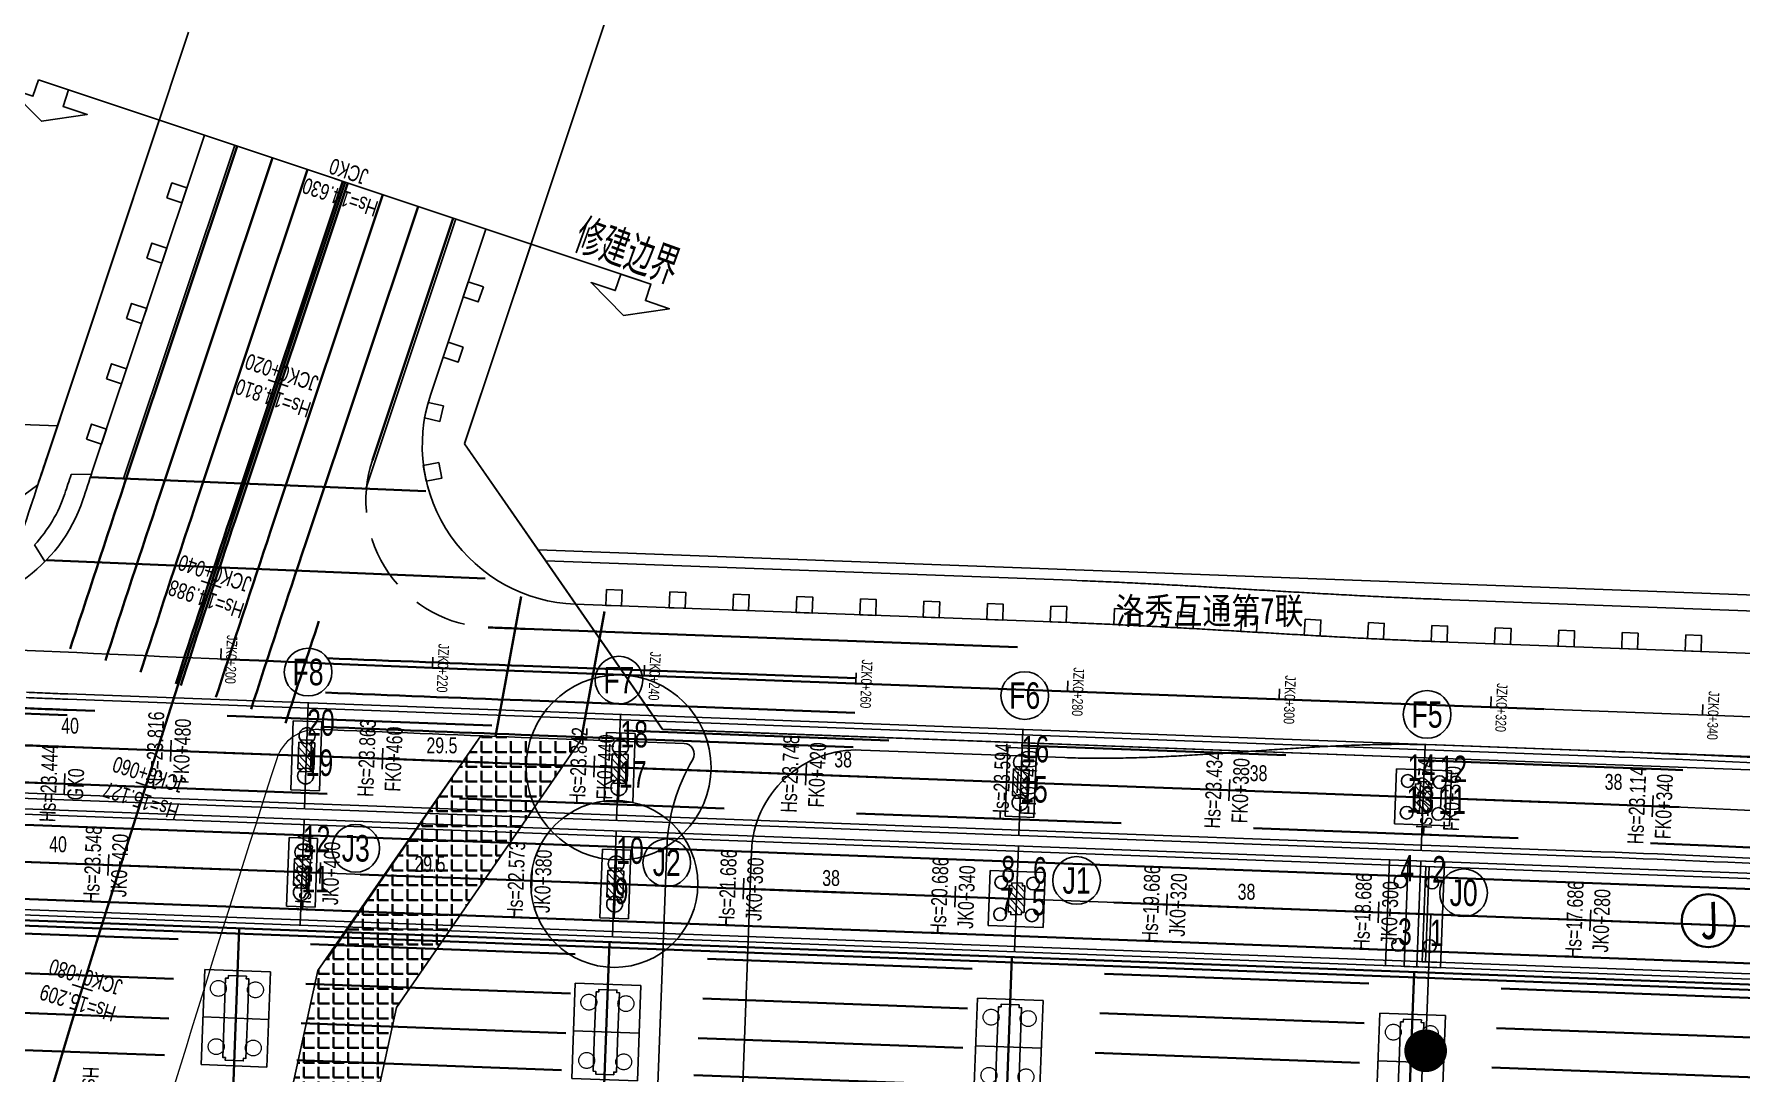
# Model space of a CAD drawing. Extents: x 0 to 558779, y 0 to 2762081.
# Drawn here: x 520118.2 to 520279.3, y 2757637.6 to 2757735.7 of the extents above; entities that cross this region are included whole.
import ezdxf
from ezdxf.enums import TextEntityAlignment as Align

# ---------------------------------------------------------------- set-up
doc = ezdxf.new("R2010")
doc.units = 0
doc.header["$LTSCALE"] = 20
for name, pattern in [('CENTER', [2, 1.25, -0.25, 0.25, -0.25]), ('DASHED', [19.05, 12.7, -6.35]), ('HIDDEN', [0.375, 0.25, -0.125])]:
    doc.linetypes.add(name, pattern=pattern)
for name, color, linetype in [('0-路名', 7, 'Continuous'), ('B-标线', 8, 'Continuous'), ('B-标线 地面', 46, 'Continuous'), ('DL-中心线', 10, 'Continuous'), ('DL-人行道边线', 1, 'Continuous'), ('DL-坡道口', 21, 'Continuous'), ('DL-机非护栏', 190, 'FENCELINE1'), ('DL-树池', 110, 'Continuous'), ('DL-非机动车道边线', 6, 'Continuous'), ('FD-斑马线', 243, 'Continuous'), ('L-主桥边线', 240, 'Continuous'), ('L-洛秀互通匝道边线', 140, 'Continuous'), ('L-辅路绿化带', 3, 'Continuous'), ('Pile-JZ', 7, 'Continuous'), ('QL-主线桥墩', 191, 'Continuous'), ('QL-分孔线', 4, 'Continuous'), ('QL-墩号', 6, 'Continuous'), ('QL-桥墩', 191, 'Continuous'), ('QL-桥跨数值', 6, 'Continuous'), ('RD-红线', 230, 'Continuous'), ('XW_F', 7, 'Continuous'), ('XW_G', 7, 'Continuous'), ('XW_J', 7, 'Continuous'), ('XW_JZ', 7, 'Continuous'), ('XW_JZ-江城大道左辅路', 7, 'Continuous'), ('XW_江春路', 7, 'Continuous'), ('XW_辅助2', 7, 'Continuous'), ('YD-G1', 3, 'Continuous'), ('YD-G2', 96, 'Continuous'), ('主线墩中心线', 6, 'Continuous'), ('主线墩号', 1, 'Continuous'), ('分界线', 11, 'Continuous'), ('文本', 3, 'Continuous'), ('桩号-F', 7, 'Continuous'), ('桩号-G', 7, 'Continuous'), ('桩号-J', 7, 'Continuous'), ('桩号-江春路', 7, 'Continuous'), ('点划线', 6, 'CENTER'), ('粗实线', 1, 'Continuous'), ('设计高-2022', 7, 'Continuous'), ('设计高-F', 7, 'Continuous'), ('设计高-G', 7, 'Continuous'), ('设计高-J', 7, 'Continuous'), ('设计高-地面高-F', 7, 'Continuous'), ('设计高-地面高-G', 7, 'Continuous'), ('设计高-地面高-J', 7, 'Continuous'), ('设计高-地面高-江春路', 7, 'Continuous'), ('设计高-江春路', 7, 'Continuous'), ('详勘钻孔', 6, 'Continuous')]:
    doc.layers.add(name, color=color, linetype=linetype)
doc.layers.add('偏心', color=4, linetype='Continuous', plot=False)
doc.layers.add('坐标标注', color=6, linetype='Continuous', plot=False)
doc.layers.add('细虚线', color=2, linetype='DASHED', lineweight=15)
doc.styles.get("Standard").update_dxf_attribs({"font": 'fsdb_e.shx', "width": 0.7, "bigfont": 'hzdx.shx'})
doc.styles.add('仿宋', font='simfang_0.ttf', dxfattribs={"width": 0.8})
doc.styles.add('金屿投标', font='fsdb_e.shx', dxfattribs={"width": 0.5, "bigfont": 'hzdx.shx'})
doc.linetypes.add('FENCELINE1', pattern='A,6.35,-2.54,[133,ltypeshp.shx,S=2.54,R=0,X=-2.54,Y=0],-2.54,25.4', length=36.83)
pattern_1 = [(0, (0, 2e-10), (0, 6.985), [5.08, -1.905]), (90, (0, 2e-10), (-6.985, 4e-16), [5.08, -1.905])]
pattern_2 = [(0, (0, 0), (0, 6.985), [5.08, -1.905]), (90, (0, 0), (-6.985, 4e-16), [5.08, -1.905])]

# ---------------------------------------------------------------- blocks, each defined once
blk = doc.blocks.new('shuchi01')
at = {"layer": 'DL-树池', "color": 3}
blk.add_lwpolyline([(-0.75, 1.5), (0.75, 1.5), (0.75, 0), (-0.75, 0)], close=True, dxfattribs=at)
blk = doc.blocks.new('(10-1)10m花瓶墩单排桩2根1.5')
h = blk.add_hatch()
h.set_pattern_fill('ANGLE', color=256)
h.set_pattern_definition(pattern_1)
h.paths.add_polyline_path([(-1.5, -0.5), (-1.5, 0.5), (-1.25, 0.5), (-1.25, 0.75), (1.25, 0.75), (1.25, 0.5), (1.5, 0.5), (1.5, -0.5), (1.25, -0.5), (1.25, -0.75), (-1.25, -0.75), (-1.25, -0.5)])
h = blk.add_hatch()
h.set_pattern_fill('ANGLE', color=256)
h.set_pattern_definition(pattern_1)
h.paths.add_polyline_path([(-1.5, -0.5), (-1.5, 0.5), (-1.25, 0.5), (-1.25, 0.75), (1.25, 0.75), (1.25, 0.5), (1.5, 0.5), (1.5, -0.5), (1.25, -0.5), (1.25, -0.75), (-1.25, -0.75), (-1.25, -0.5)])
h = blk.add_hatch()
h.set_pattern_fill('ANSI31', color=3, scale=0.15)
h.paths.add_polyline_path([(-1.5, -0.5), (-1.5, 0.5), (-1.25, 0.5), (-1.25, 0.75), (1.25, 0.75), (1.25, 0.5), (1.5, 0.5), (1.5, -0.5), (1.25, -0.5), (1.25, -0.75), (-1.25, -0.75), (-1.25, -0.5)])
at = {"layer": 'QL-桥墩', "color": 1}
for p, q in [((-3.25, -1.35), (-3.25, 1.35)), ((-3.25, 1.35), (3.25, 1.35)), ((3.25, 1.35), (3.25, -1.35)), ((3.25, -1.35), (-3.25, -1.35))]:
    blk.add_line(p, q, dxfattribs=at)
at = {"layer": 'QL-桥墩', "color": 3, "linetype": 'CENTER'}
for p, q in [((3.25, 0), (-3.25, 0)), ((0, -1.35), (0, 1.35))]:
    blk.add_line(p, q, dxfattribs=at)
at = {"layer": 'QL-桥墩', "color": 1}
blk.add_lwpolyline([(-1.5, -0.5), (-1.5, 0.5), (-1.25, 0.5), (-1.25, 0.75), (1.25, 0.75), (1.25, 0.5), (1.5, 0.5), (1.5, -0.5), (1.25, -0.5), (1.25, -0.75), (-1.25, -0.75), (-1.25, -0.5)], close=True, dxfattribs=at)
at = {"layer": 'QL-桥墩', "color": 3}
for centre in [(-1.9, 0), (1.9, 0)]:
    blk.add_circle(centre, 0.75, dxfattribs=at)
blk = doc.blocks.new('(10-2)10m花瓶墩双排桩4根1.2')
h = blk.add_hatch()
h.set_pattern_fill('ANGLE', color=256)
h.set_pattern_definition(pattern_2)
h.paths.add_polyline_path([(-1.5, -0.5), (-1.5, 0.5), (-1.25, 0.5), (-1.25, 0.75), (1.25, 0.75), (1.25, 0.5), (1.5, 0.5), (1.5, -0.5), (1.25, -0.5), (1.25, -0.75), (-1.25, -0.75), (-1.25, -0.5)])
h = blk.add_hatch()
h.set_pattern_fill('ANGLE', color=256)
h.set_pattern_definition(pattern_2)
h.paths.add_polyline_path([(-1.5, -0.5), (-1.5, 0.5), (-1.25, 0.5), (-1.25, 0.75), (1.25, 0.75), (1.25, 0.5), (1.5, 0.5), (1.5, -0.5), (1.25, -0.5), (1.25, -0.75), (-1.25, -0.75), (-1.25, -0.5)])
h = blk.add_hatch()
h.set_pattern_fill('ANSI31', color=3, scale=0.15)
h.paths.add_polyline_path([(-1.5, -0.5), (-1.5, 0.5), (-1.25, 0.5), (-1.25, 0.75), (1.25, 0.75), (1.25, 0.5), (1.5, 0.5), (1.5, -0.5), (1.25, -0.5), (1.25, -0.75), (-1.25, -0.75), (-1.25, -0.5)])
at = {"layer": 'QL-桥墩', "color": 1}
for p, q in [((-2.6, 2.6), (2.6, 2.6)), ((-2.6, 2.6), (-2.6, -2.6)), ((2.6, 2.6), (2.6, -2.6)), ((-2.6, -2.6), (2.6, -2.6))]:
    blk.add_line(p, q, dxfattribs=at)
at = {"layer": 'QL-桥墩', "color": 3, "linetype": 'CENTER'}
for p, q in [((0, 2.6), (0, -2.6)), ((-2.6, 0), (2.6, 0))]:
    blk.add_line(p, q, dxfattribs=at)
at = {"layer": 'QL-桥墩', "color": 1, "ltscale": 0.1}
blk.add_lwpolyline([(-1.5, -0.5), (-1.5, 0.5), (-1.25, 0.5), (-1.25, 0.75), (1.25, 0.75), (1.25, 0.5), (1.5, 0.5), (1.5, -0.5), (1.25, -0.5), (1.25, -0.75), (-1.25, -0.75), (-1.25, -0.5)], close=True, dxfattribs=at)
at = {"layer": 'QL-桥墩', "color": 3, "ltscale": 0.1}
for centre in [(-1.5, 1.5), (1.5, 1.5), (-1.5, -1.5), (1.5, -1.5)]:
    blk.add_circle(centre, 0.6, dxfattribs=at)
blk = doc.blocks.new('10米板凳台')
at = {"layer": 'QL-桥墩', "color": 1}
for p, q in [((-2.25, 5), (-2.25, -5)), ((-2.25, 5), (2.95, 5)), ((2.95, 5), (2.95, -5)), ((-2.25, -5), (2.95, -5))]:
    blk.add_line(p, q, dxfattribs=at)
at = {"layer": 'QL-桥墩'}
blk.add_line((-0.5, 5), (1.2, 5), dxfattribs=at)
at = {"layer": 'QL-桥墩', "color": 3}
for p, q in [((0, 5), (0, -5)), ((1.2, 5), (1.2, -5)), ((-2.25, 4.5), (-0.5, 4.5)), ((-0.8, 4.5), (-0.8, -4.5)), ((-0.5, 4.5), (-0.5, -4.5)), ((-2.25, -4.5), (-0.5, -4.5))]:
    blk.add_line(p, q, dxfattribs=at)
for centre in [(-1.15, 3), (1.85, 3), (-1.15, -3), (1.85, -3)]:
    blk.add_circle(centre, 0.6, dxfattribs=at)
blk = doc.blocks.new('30m花瓶墩')
at = {"layer": '点划线', "ltscale": 0.3}
for p, q in [((0, 3.1), (0, -3.1)), ((4.5, 0), (-4.5, 0))]:
    blk.add_line(p, q, dxfattribs=at)
at = {"layer": '粗实线'}
for p, q in [((-4.5, 3.1), (-4.5, -3.1)), ((4.5, 3.1), (-4.5, 3.1)), ((4.5, 3.1), (4.5, -3.1)), ((4.5, -3.1), (-4.5, -3.1))]:
    blk.add_line(p, q, dxfattribs=at)
at = {"layer": '粗实线', "color": 4}
blk.add_lwpolyline([(0, 1.1), (-3.75, 1.1), (-3.75, 0.85), (-4, 0.85), (-4, 0), (-4, -0.85), (-3.75, -0.85), (-3.75, -1.1), (0, -1.1), (3.75, -1.1), (3.75, -0.85), (4, -0.85), (4, 0), (4, 0.85), (3.75, 0.85), (3.75, 1.1)], close=True, dxfattribs=at)
at = {"layer": '细虚线', "ltscale": 5}
for centre in [(-2.75, 1.75), (2.75, 1.75), (-2.75, -1.75), (2.75, -1.75)]:
    blk.add_circle(centre, 0.75, dxfattribs=at)
blk = doc.blocks.new('主线桥墩10.09')
at = {"layer": 'L-主桥边线', "lineweight": 35, "ltscale": 2, "flags": 128}
blk.add_lwpolyline([(3015.7705, -344.8524), (3400.3165, -359.1798)], dxfattribs=at)
at = {"layer": '主线墩中心线', "linetype": 'CENTER', "lineweight": 35}
for p, q in [((3116.0675, -365.601), (3116.7005, -348.6128)), ((3151.0432, -366.9042), (3151.6762, -349.916)), ((3189.0169, -368.319), (3189.6499, -351.3308)), ((3226.9906, -369.7338), (3227.6235, -352.7456))]:
    blk.add_line(p, q, dxfattribs=at)
at = {"layer": '主线墩号', "rotation": 87.86625112163902}
for p in [(3116.384, -357.1069), (3116.384, -357.1069), (3151.3597, -358.4101), (3151.3597, -358.4101), (3189.3334, -359.8249), (3189.3334, -359.8249), (3227.307, -361.2397), (3227.307, -361.2397)]:
    blk.add_blockref('30m花瓶墩', p, dxfattribs=at)
at = {"layer": '文本', "style": '仿宋', "width": 0.8}
blk.add_text('洛秀互通第7联', height=2.5, dxfattribs=at).set_placement((3199.4481, -319.9032))
blk = doc.blocks.new('GLXKK')
at = {"color": 7, "const_width": 2.01}
blk.add_lwpolyline([(0.49, 1.5, 1), (2.51, 1.5, 1)], format="xyb", close=True, dxfattribs=at)

msp = doc.modelspace()

# ---------------------------------------------------------------- hatches: boundary and pattern name
at = {"layer": 'FD-斑马线', "lineweight": 35}
h = msp.add_hatch(dxfattribs=at)
h.set_pattern_fill('ANGLE', color=8, scale=0.2, style=0)
h.set_pattern_definition([(0, (74.0868, 41.6064), (0, 1.397), [1.016, -0.381]), (90, (74.0868, 41.6064), (-1.397, 1e-16), [1.016, -0.381])])
h.paths.add_polyline_path([(520135.309, 2757603.086), (520143.433, 2757602.783), (520152.423, 2757643.796), (520169.843, 2757669.093), (520160.337, 2757669.395), (520145.001, 2757647.299)])

# ---------------------------------------------------------------- linework, layer by layer
at = {"layer": '0-路名', "lineweight": 35}
msp.add_circle((520276.253, 2757651.995), 2.5, dxfattribs=at)
at = {"layer": 'B-标线', "linetype": 'HIDDEN', "lineweight": 35, "ltscale": 5, "flags": 128}
for points in [[(520609.666, 2757632.942), (520351.861, 2757657.357, 0.0142955), (520266.291, 2757662.998), (520121.205, 2757668.404, -0.0003858), (520115.653, 2757668.613, -0.0011574), (520110.102, 2757668.84, -0.001929), (520104.553, 2757669.101, -0.0027006), (520099.006, 2757669.414, -0.0034722), (520093.464, 2757669.795, -0.0042439), (520087.928, 2757670.261, -0.0050155), (520082.402, 2757670.83, -0.0057871), (520076.889, 2757671.518, -0.0065587), (520071.395, 2757672.342, -0.0069446), (520066.2, 2757673.265, -0.0069446), (520061.484, 2757674.239, -0.0069446), (520057.146, 2757675.262, -0.0069446), (520053.117, 2757676.331, -0.0069446), (520049.348, 2757677.444, -0.0069446), (520045.803, 2757678.598, -0.0069446), (520042.456, 2757679.793, -0.0069446), (520039.284, 2757681.025, -0.0069446), (520036.271, 2757682.293, -0.0069446), (520033.402, 2757683.594, -0.0069446), (520030.667, 2757684.929, -0.0069446), (520028.056, 2757686.293, -0.0069446), (520025.56, 2757687.687, -0.0034722), (520024.353, 2757688.395, -0.2411717), (519975.908, 2757765.624, -0.0012153), (519975.867, 2757766.111, -0.0024306), (519975.789, 2757767.109, -0.0024306), (519975.72, 2757768.138, -0.0024306), (519975.658, 2757769.201, -0.0024306), (519975.605, 2757770.303, -0.0024306), (519975.562, 2757771.446, -0.0024306), (519975.528, 2757772.636, -0.0024306), (519975.504, 2757773.88, -0.0024306), (519975.492, 2757775.185, -0.0024306), (519975.493, 2757776.56, -0.0024306), (519975.508, 2757778.019, -0.0024306), (519975.539, 2757779.579, -0.0024306), (519975.59, 2757781.264, -0.0024306), (519975.663, 2757783.109, -0.0022955), (519975.758, 2757785.051, -0.0020255), (519975.87, 2757786.993, -0.0017554), (519975.996, 2757788.933, -0.0014853), (519976.136, 2757790.872, -0.0012153), (519976.285, 2757792.811, -0.0009452), (519976.444, 2757794.749, -0.0006752), (519976.608, 2757796.686, -0.0004051), (519976.776, 2757798.624, -0.000135), (519976.947, 2757800.561, -0.0000225), (519977.118, 2757802.497, -0.0000675), (519977.29, 2757804.434, -0.0001125), (519977.462, 2757806.371, -0.0001575), (519977.635, 2757808.308, -0.0002025), (519977.809, 2757810.244, -0.0002476), (519977.986, 2757812.181, -0.0002926), (519978.164, 2757814.117, -0.0003376), (519978.345, 2757816.053, -0.0003826), (519978.528, 2757817.989, -0.0004051), (519978.706, 2757819.827, -0.0004051), (519978.87, 2757821.505, -0.0004051), (519979.025, 2757823.057, -0.0004051), (519979.172, 2757824.509, -0.0004051), (519979.313, 2757825.877, -0.0004051), (519979.449, 2757827.175, -0.0004051), (519979.58, 2757828.412, -0.0004051), (519979.708, 2757829.596, -0.0004051), (519979.833, 2757830.733, -0.0004051), (519979.955, 2757831.829, -0.0004051), (519980.074, 2757832.887, -0.0004051), (519980.191, 2757833.912, -0.0004051), (519980.307, 2757834.906, -0.0002025), (519980.364, 2757835.392, -0.0425987), (520000.875, 2757935.361)], [(520609.996, 2757636.427), (520352.191, 2757660.841, 0.0142955), (520266.421, 2757666.495), (520121.335, 2757671.901, -0.0003858), (520115.788, 2757672.111, -0.0011574), (520110.253, 2757672.337, -0.001929), (520104.731, 2757672.597, -0.0027006), (520099.222, 2757672.907, -0.0034722), (520093.728, 2757673.285, -0.0042439), (520088.251, 2757673.746, -0.0050155), (520082.795, 2757674.308, -0.0057871), (520077.363, 2757674.986, -0.0065587), (520071.96, 2757675.796, -0.0069446), (520066.86, 2757676.702, -0.0069446), (520062.24, 2757677.657, -0.0069446), (520057.996, 2757678.657, -0.0069446), (520054.061, 2757679.701, -0.0069446), (520050.385, 2757680.786, -0.0069446), (520046.933, 2757681.911, -0.0069446), (520043.677, 2757683.073, -0.0069446), (520040.596, 2757684.269, -0.0069446), (520037.673, 2757685.499, -0.0069446), (520034.893, 2757686.761, -0.0069446), (520032.245, 2757688.053, -0.0069446), (520029.72, 2757689.372, -0.0069446), (520027.309, 2757690.719, -0.0034722), (520026.145, 2757691.402, -0.2411717), (519979.395, 2757765.928, -0.0012153), (519979.355, 2757766.398, -0.0024306), (519979.28, 2757767.362, -0.0024306), (519979.213, 2757768.357, -0.0024306), (519979.153, 2757769.386, -0.0024306), (519979.102, 2757770.454, -0.0024306), (519979.06, 2757771.563, -0.0024306), (519979.027, 2757772.719, -0.0024306), (519979.004, 2757773.929, -0.0024306), (519978.992, 2757775.2, -0.0024306), (519978.993, 2757776.541, -0.0024306), (519979.008, 2757777.966, -0.0024306), (519979.038, 2757779.492, -0.0024306), (519979.088, 2757781.142, -0.0024306), (519979.159, 2757782.954, -0.0022955), (519979.253, 2757784.864, -0.0020255), (519979.363, 2757786.777, -0.0017554), (519979.488, 2757788.693, -0.0014853), (519979.626, 2757790.611, -0.0012153), (519979.774, 2757792.533, -0.0009452), (519979.931, 2757794.458, -0.0006752), (519980.095, 2757796.386, -0.0004051), (519980.263, 2757798.317, -0.000135), (519980.434, 2757800.252, -0.0000225), (519980.605, 2757802.189, -0.0000675), (519980.776, 2757804.125, -0.0001125), (519980.948, 2757806.061, -0.0001575), (519981.121, 2757807.995, -0.0002025), (519981.295, 2757809.929, -0.0002476), (519981.471, 2757811.862, -0.0002926), (519981.649, 2757813.794, -0.0003376), (519981.829, 2757815.725, -0.0003826), (519982.013, 2757817.656, -0.0004051), (519982.189, 2757819.489, -0.0004051), (519982.353, 2757821.16, -0.0004051), (519982.507, 2757822.707, -0.0004051), (519982.654, 2757824.153, -0.0004051), (519982.794, 2757825.515, -0.0004051), (519982.93, 2757826.808, -0.0004051), (519983.06, 2757828.039, -0.0004051), (519983.188, 2757829.217, -0.0004051), (519983.312, 2757830.349, -0.0004051), (519983.433, 2757831.439, -0.0004051), (519983.552, 2757832.492, -0.0004051), (519983.668, 2757833.511, -0.0004051), (519983.783, 2757834.499, -0.0002025), (519983.84, 2757834.983, -0.0425987), (520004.231, 2757934.369, -0.0425987)], [(518722.616, 2757735.5), (518950.258, 2757708.661, 0.0200316), (519308.329, 2757680.927), (521004.334, 2757617.737)], [(518722.177, 2757731.776), (518949.819, 2757704.937, 0.0200316), (519308.189, 2757677.18), (521004.194, 2757613.99)], [(518721.738, 2757728.051), (518949.38, 2757701.213, 0.0200316), (519308.05, 2757673.433), (521004.055, 2757610.243)], [(518721.328, 2757724.575), (518948.97, 2757697.737, 0.0200316), (519307.919, 2757669.935), (521003.924, 2757606.745)], [(520121.318, 2757671.401), (520041.862, 2757674.362, -0.0073175), (519980.568, 2757677.544, 0.0132329), (519906.378, 2757680.517), (519853.107, 2757681.24)], [(520121.206, 2757668.403), (520041.75, 2757671.364, -0.0073175), (519980.369, 2757674.551, 0.0132329), (519906.337, 2757677.517), (519853.066, 2757678.241)], [(520557.173, 2757634.398), (520351.531, 2757653.872, 0.0142955), (520266.161, 2757659.5), (520121.076, 2757664.906)], [(520511.027, 2757639.284), (520476.679, 2757640.564, -0.0122239), (520403.486, 2757645.085, 0.0122239), (520330.293, 2757649.606), (520071.505, 2757659.248, 0.004337), (520036.824, 2757660.239, 0.0040414)]]:
    msp.add_lwpolyline(points, format="xyb", dxfattribs=at)
at = {"layer": 'B-标线', "lineweight": 35, "flags": 128}
for points in [[(520121.076, 2757664.906), (520041.62, 2757667.866, -0.0073175)], [(520511.158, 2757642.782), (520476.81, 2757644.062, -0.0122239), (520403.787, 2757648.572, 0.0122239), (520330.424, 2757653.103), (520071.636, 2757662.745, 0.0050744), (520030.985, 2757663.847, 0.0050744)], [(520510.897, 2757635.787), (520476.549, 2757637.066, -0.0122239), (520403.185, 2757641.598, 0.0122239), (520330.163, 2757646.108), (520071.375, 2757655.75, 0.009271), (519997.356, 2757657.134, -0.009271), (519923.077, 2757658.523, -0.009271)]]:
    msp.add_lwpolyline(points, format="xyb", dxfattribs=at)
at = {"layer": 'B-标线 地面', "linetype": 'HIDDEN', "lineweight": 35, "ltscale": 10, "flags": 128}
for points in [[(520137.372, 2757725.126), (520126.773, 2757693.36, 0.0021063), (520121.479, 2757677.267, 0.0021063)], [(520140.692, 2757724.018), (520130.093, 2757692.252, 0.0021063), (520124.808, 2757676.187, 0.0021063)], [(520144.012, 2757722.911), (520133.413, 2757691.144, 0.0021063), (520128.137, 2757675.108, 0.0021063)], [(520147.332, 2757721.803), (520136.733, 2757690.037, 0.0021063), (520131.467, 2757674.028, 0.0021063)], [(520147.806, 2757721.645), (520137.207, 2757689.878, 0.0021063), (520131.942, 2757673.874, 0.0021063)], [(520151.127, 2757720.537), (520140.528, 2757688.771, 0.0021063), (520135.271, 2757672.794, 0.0021063)], [(520154.447, 2757719.429), (520143.848, 2757687.663, 0.0021063), (520138.601, 2757671.714, 0.0021063)], [(520145.087, 2757680.285, 0.0012761), (520141.93, 2757670.634)], [(520161.069, 2757679.678, 0.0001753), (520164.569, 2757679.547), (520215.904, 2757677.634)], [(520145.837, 2757676.777, 0.0009308), (520164.439, 2757676.049), (520215.773, 2757674.136)], [(520145.704, 2757673.53, 0.0009308), (520164.318, 2757672.801), (520215.652, 2757670.889)], [(520145.571, 2757670.282, 0.0009308), (520164.197, 2757669.554), (520215.531, 2757667.641)]]:
    msp.add_lwpolyline(points, format="xyb", dxfattribs=at)
msp.add_lwpolyline([(520157.767, 2757718.321), (520150.141, 2757695.468)], dxfattribs=at)
at = {"layer": 'B-标线 地面', "linetype": 'HIDDEN'}
msp.add_arc((520161.525, 2757691.67), 12, 161.54838, 267.82609, dxfattribs=at)
at = {"layer": 'DL-中心线', "linetype": 'CENTER', "lineweight": 35, "ltscale": 5, "flags": 128}
for points in [[(520609.666, 2757632.942), (520351.861, 2757657.357, 0.0142955), (520266.291, 2757662.998), (520121.205, 2757668.404, -0.0003858), (520115.653, 2757668.613, -0.0011574), (520110.102, 2757668.84, -0.001929), (520104.553, 2757669.101, -0.0027006), (520099.006, 2757669.414, -0.0034722), (520093.464, 2757669.795, -0.0042439), (520087.928, 2757670.261, -0.0050155), (520082.402, 2757670.83, -0.0057871), (520076.889, 2757671.518, -0.0065587), (520071.395, 2757672.342, -0.0069446), (520066.2, 2757673.265, -0.0069446), (520061.484, 2757674.239, -0.0069446), (520057.146, 2757675.262, -0.0069446), (520053.117, 2757676.331, -0.0069446), (520049.348, 2757677.444, -0.0069446), (520045.803, 2757678.598, -0.0069446), (520042.456, 2757679.793, -0.0069446), (520039.284, 2757681.025, -0.0069446), (520036.271, 2757682.293, -0.0069446), (520033.402, 2757683.594, -0.0069446), (520030.667, 2757684.929, -0.0069446), (520028.056, 2757686.293, -0.0069446), (520025.56, 2757687.687, -0.0034722), (520024.353, 2757688.395, -0.2411717), (519975.908, 2757765.624, -0.0012153), (519975.867, 2757766.111, -0.0024306), (519975.789, 2757767.109, -0.0024306), (519975.72, 2757768.138, -0.0024306), (519975.658, 2757769.201, -0.0024306), (519975.605, 2757770.303, -0.0024306), (519975.562, 2757771.446, -0.0024306), (519975.528, 2757772.636, -0.0024306), (519975.504, 2757773.88, -0.0024306), (519975.492, 2757775.185, -0.0024306), (519975.493, 2757776.56, -0.0024306), (519975.508, 2757778.019, -0.0024306), (519975.539, 2757779.579, -0.0024306), (519975.59, 2757781.264, -0.0024306), (519975.663, 2757783.109, -0.0022955), (519975.758, 2757785.051, -0.0020255), (519975.87, 2757786.993, -0.0017554), (519975.996, 2757788.933, -0.0014853), (519976.136, 2757790.872, -0.0012153), (519976.285, 2757792.811, -0.0009452), (519976.444, 2757794.749, -0.0006752), (519976.608, 2757796.686, -0.0004051), (519976.776, 2757798.624, -0.000135), (519976.947, 2757800.561, -0.0000225), (519977.118, 2757802.497, -0.0000675), (519977.29, 2757804.434, -0.0001125), (519977.462, 2757806.371, -0.0001575), (519977.635, 2757808.308, -0.0002025), (519977.809, 2757810.244, -0.0002476), (519977.986, 2757812.181, -0.0002926), (519978.164, 2757814.117, -0.0003376), (519978.345, 2757816.053, -0.0003826), (519978.528, 2757817.989, -0.0004051), (519978.706, 2757819.827, -0.0004051), (519978.87, 2757821.505, -0.0004051), (519979.025, 2757823.057, -0.0004051), (519979.172, 2757824.509, -0.0004051), (519979.313, 2757825.877, -0.0004051), (519979.449, 2757827.175, -0.0004051), (519979.58, 2757828.412, -0.0004051), (519979.708, 2757829.596, -0.0004051), (519979.833, 2757830.733, -0.0004051), (519979.955, 2757831.829, -0.0004051), (519980.074, 2757832.887, -0.0004051), (519980.191, 2757833.912, -0.0004051), (519980.307, 2757834.906, -0.0002025), (519980.364, 2757835.392, -0.0425987), (520000.875, 2757935.361)], [(520121.076, 2757664.906), (520041.62, 2757667.866, -0.0073175), (519980.136, 2757671.059, 0.0132329), (519906.289, 2757674.018), (519853.019, 2757674.741, -0.000643), (519847.464, 2757674.821, -0.001929), (519841.909, 2757674.93, -0.003215), (519836.356, 2757675.096, -0.0045011), (519830.806, 2757675.348, -0.0057871), (519825.263, 2757675.713, -0.0070732), (519819.731, 2757676.221, -0.0083592), (519814.217, 2757676.9, -0.0096454), (519808.731, 2757677.777, -0.0109315), (519803.287, 2757678.878, -0.0115746), (519798.167, 2757680.157, -0.0115746), (519793.555, 2757681.538, -0.0115746), (519789.349, 2757683.013, -0.0115746), (519785.484, 2757684.574, -0.0115746), (519781.912, 2757686.212, -0.0115746), (519778.6, 2757687.921, -0.0115746), (519775.52, 2757689.696, -0.0115746), (519772.654, 2757691.529, -0.0115746), (519769.984, 2757693.416, -0.0115746), (519767.499, 2757695.351, -0.0115746), (519765.187, 2757697.329, -0.0115746), (519763.04, 2757699.347, -0.0115746), (519761.049, 2757701.398, -0.0057871), (519760.111, 2757702.435, -1.0962453), (519856.517, 2757773.04, -0.0120033), (519857.958, 2757770.5, -0.0122891), (519859.346, 2757767.753, -0.0122891), (519860.636, 2757764.852, -0.0122891), (519861.821, 2757761.791, -0.0122891), (519862.891, 2757758.563, -0.0122891), (519863.837, 2757755.159, -0.0122891), (519864.647, 2757751.567, -0.0122891), (519865.309, 2757747.771, -0.0122891), (519865.807, 2757743.753, -0.0122891), (519866.125, 2757739.487, -0.0122891), (519866.239, 2757734.936, -0.0122891), (519866.122, 2757730.052, -0.0122891), (519865.733, 2757724.76, -0.0116857), (519865.061, 2757719.246, -0.010479), (519864.145, 2757713.767, -0.0092722), (519863.014, 2757708.328, -0.0080655), (519861.695, 2757702.932, -0.0068588), (519860.215, 2757697.577, -0.0056521), (519858.601, 2757692.261, -0.0044455), (519856.881, 2757686.978, -0.0032388), (519855.08, 2757681.723, -0.0020322), (519853.223, 2757676.487)], [(520147.569, 2757721.724), (520136.97, 2757689.958, 0.0165994), (520099.154, 2757562.699), (520098.372, 2757559.706)], [(519936.037, 2757686.063), (519964.506, 2757685.002, -0.0050031), (520064.453, 2757680.276, 0.0050041), (520164.421, 2757675.549), (520317.716, 2757669.838, -0.0357688), (520402.945, 2757660.533, 0.0357677), (520544.989, 2757645.024), (520703.493, 2757639.118)], [(519936.037, 2757686.063), (519964.506, 2757685.002, -0.0050031), (520064.453, 2757680.276, 0.0050041), (520164.421, 2757675.549), (520299.83, 2757670.504, -0.0319844), (520426.983, 2757657.594, 0.0319834), (520554.132, 2757644.684), (520703.493, 2757639.118)], [(520544.729, 2757638.029), (520476.679, 2757640.564, -0.0122239), (520403.486, 2757645.085, 0.0122239), (520330.293, 2757649.606), (520071.505, 2757659.248, 0.009271), (519997.356, 2757660.634, -0.009271), (519923.207, 2757662.021)]]:
    msp.add_lwpolyline(points, format="xyb", dxfattribs=at)
at = {"layer": 'DL-人行道边线'}
msp.add_line((520108.037, 2757685.478), (520118.537, 2757693.155), dxfattribs=at)
at = {"layer": 'DL-人行道边线', "flags": 128}
for points in [[(520130.02, 2757727.579), (520119.421, 2757695.813, 0.0003469), (520118.537, 2757693.155, 0.0003469)], [(520251.103, 2757682.327, -0.0011545), (520249.104, 2757682.406, -0.0010145), (520247.106, 2757682.494, -0.0008745), (520245.108, 2757682.589, -0.0007346), (520243.111, 2757682.691, -0.0005946), (520241.113, 2757682.798, -0.0004547), (520239.116, 2757682.909, -0.0003147), (520237.119, 2757683.024, -0.0001748), (520235.122, 2757683.14, -0.000035), (520233.125, 2757683.257, 0.0001049), (520231.128, 2757683.374, 0.0002448), (520229.131, 2757683.49, 0.0003847), (520227.134, 2757683.603, 0.0005246), (520225.136, 2757683.712, 0.0006646), (520223.139, 2757683.817, 0.0008045), (520221.141, 2757683.916, 0.0009445), (520219.143, 2757684.007, 0.0010845), (520217.145, 2757684.091), (520216.146, 2757684.13)]]:
    msp.add_lwpolyline(points, format="xyb", dxfattribs=at)
for points in [[(520165.118, 2757715.868), (520158.835, 2757697.036)], [(520158.846, 2757697.019), (520166.498, 2757685.979)], [(520166.498, 2757685.979), (520216.146, 2757684.13)], [(520251.103, 2757682.327), (520300.202, 2757680.497)]]:
    msp.add_lwpolyline(points, dxfattribs=at)
at = {"layer": 'DL-人行道边线'}
for points in [[(520160.374, 2757669.447), (520145.001, 2757647.299)], [(520160.374, 2757669.447), (520145.834, 2757648.333)], [(520169.843, 2757669.093), (520152.423, 2757643.796)], [(520135.31, 2757603.086), (520145.001, 2757647.299)], [(520143.433, 2757602.783), (520152.423, 2757643.796)]]:
    msp.add_lwpolyline(points, dxfattribs=at)
at = {"layer": 'DL-坡道口', "flags": 128}
msp.add_lwpolyline([(520118.24, 2757687.477, 0.1074867), (520121.099, 2757692.304, -0.0002364), (520121.701, 2757694.113)], format="xyb", dxfattribs=at)
at = {"layer": 'DL-坡道口'}
for points in [[(520123.611, 2757694.153), (520121.701, 2757694.113)], [(520119.209, 2757685.889), (520118.24, 2757687.477)]]:
    msp.add_lwpolyline(points, dxfattribs=at)
at = {"layer": 'DL-机非护栏', "ltscale": 0.2, "flags": 128}
for points in [[(520137.135, 2757725.205), (520126.637, 2757693.742)], [(520158.004, 2757718.242), (520149.507, 2757692.776)]]:
    msp.add_lwpolyline(points, dxfattribs=at)
at = {"layer": 'DL-非机动车道边线', "flags": 128}
for points in [[(520134.289, 2757726.155), (520123.69, 2757694.389, 0.0003469), (520122.807, 2757691.737, 0.0003469)], [(520215.997, 2757680.132, -0.0011545), (520217.995, 2757680.053, -0.0010145), (520219.993, 2757679.965, -0.0008745), (520221.991, 2757679.87, -0.0007346), (520223.989, 2757679.768, -0.0005946), (520225.986, 2757679.661, -0.0004547), (520227.983, 2757679.55, -0.0003147), (520229.98, 2757679.435, -0.0001749), (520231.978, 2757679.319, -0.000035), (520233.975, 2757679.202, 0.0001049), (520235.972, 2757679.085, 0.0002448), (520237.969, 2757678.969, 0.0003847), (520239.966, 2757678.856, 0.0005246), (520241.963, 2757678.747, 0.0006646), (520243.961, 2757678.642, 0.0008045), (520245.958, 2757678.543, 0.0009445), (520247.956, 2757678.452, 0.0010845), (520249.955, 2757678.368), (520250.954, 2757678.33)]]:
    msp.add_lwpolyline(points, format="xyb", dxfattribs=at)
for points in [[(520160.85, 2757717.293), (520155.617, 2757701.61)], [(520169.287, 2757681.873), (520215.997, 2757680.132)], [(520250.954, 2757678.33), (520300.053, 2757676.5)]]:
    msp.add_lwpolyline(points, dxfattribs=at)
at = {"layer": 'DL-非机动车道边线'}
for centre, start, end in [((520169.846, 2757696.862), 161.54838, 267.86625), ((520108.572, 2757696.465), 267.21537, 341.62765)]:
    msp.add_arc(centre, 15, start, end, dxfattribs=at)
at = {"layer": 'FD-斑马线', "lineweight": 35}
for points in [[(520155.178, 2757692.537), (520123.518, 2757693.874)], [(520160.781, 2757684.293), (520119.36, 2757686.042)], [(520164.187, 2757682.613), (520161.765, 2757669.395)], [(520172.056, 2757681.171), (520169.843, 2757669.096)]]:
    msp.add_lwpolyline(points, dxfattribs=at)
at = {"layer": 'L-主桥边线', "lineweight": 35, "ltscale": 2, "flags": 128}
for points in [[(520036.612, 2757654.543), (520421.158, 2757640.216)], [(520036.63, 2757655.043), (520421.176, 2757640.716)]]:
    msp.add_lwpolyline(points, dxfattribs=at)
at = {"layer": 'L-洛秀互通匝道边线', "flags": 128}
for points in [[(520117.487, 2757673.559, 0.0009409), (520119.483, 2757673.474, 0.0008416), (520121.391, 2757673.4)], [(520117.465, 2757673.06, 0.0009409), (520119.462, 2757672.975, 0.0008416), (520121.373, 2757672.9, 0.0008416)], [(520439.044, 2757653.621), (520352.285, 2757661.837, 0.0142955), (520266.459, 2757667.495), (520121.373, 2757672.9)], [(520439.091, 2757654.118), (520352.332, 2757662.334, 0.0142955), (520266.477, 2757667.994), (520121.392, 2757673.4)], [(520121.038, 2757663.907), (520041.582, 2757666.867, -0.0005356), (520037.077, 2757667.04, -0.0005356)], [(520121.02, 2757663.407), (520041.564, 2757666.367, -0.0005355), (520037.059, 2757666.54, -0.0005355)], [(520371.581, 2757652.007, 0.006842), (520330.461, 2757654.103), (520071.673, 2757663.744, 0.0043273), (520036.991, 2757664.736)], [(520371.613, 2757652.506, 0.006842), (520330.479, 2757654.602), (520071.692, 2757664.244, 0.0043262), (520037.01, 2757665.236)], [(520371.514, 2757650.975), (520351.436, 2757652.877, 0.0142955), (520266.123, 2757658.501), (520121.038, 2757663.907)], [(520371.482, 2757650.476), (520351.389, 2757652.379, 0.0142955), (520266.105, 2757658.001), (520121.02, 2757663.407)], [(520370.967, 2757642.526, 0.006842), (520330.107, 2757644.609), (520071.319, 2757654.251, 0.0043479), (520036.638, 2757655.241)], [(520371, 2757643.025, 0.006842), (520330.126, 2757645.109), (520071.338, 2757654.751, 0.0043468), (520036.656, 2757655.741)]]:
    msp.add_lwpolyline(points, format="xyb", dxfattribs=at)
at = {"layer": 'L-辅路绿化带'}
for p, q in [((520164.188, 2757669.304), (520179.561, 2757668.731)), ((520196.283, 2757668.108), (520215.522, 2757667.391)), ((520177.923, 2757658.785), (520176.164, 2757611.567)), ((520185.917, 2757658.487), (520184.158, 2757611.27))]:
    msp.add_line(p, q, dxfattribs=at)
msp.add_lwpolyline([(520215.522, 2757667.391, 0.0057718), (520217.522, 2757667.34, 0.0050672), (520219.523, 2757667.333, 0.0043612), (520221.525, 2757667.363, 0.0036563), (520223.529, 2757667.425, 0.002954), (520225.534, 2757667.514, 0.0022549), (520227.539, 2757667.624, 0.0015588), (520229.545, 2757667.749, 0.0008651), (520231.552, 2757667.884, 0.0001729), (520233.558, 2757668.024, -0.0005189), (520235.565, 2757668.161, -0.0012117), (520237.571, 2757668.292, -0.0019065), (520239.577, 2757668.411, -0.002604), (520241.582, 2757668.511, -0.0033048), (520243.586, 2757668.587, -0.0040085), (520245.589, 2757668.634, -0.0047142), (520247.591, 2757668.646, -0.0054199), (520249.591, 2757668.618), (520250.591, 2757668.586)], format="xyb", dxfattribs=at)
at = {"layer": 'L-辅路绿化带', "flags": 128}
msp.add_lwpolyline([(520250.591, 2757668.586), (520299.69, 2757666.757)], dxfattribs=at)
at = {"layer": 'L-辅路绿化带', "lineweight": 0}
for centre, radius, start, end in [((520144.915, 2757666.056), 4, 87.64739, 162.13333), ((522039.524, 2757055.33), 1994.61, 162.133327, 163.677138)]:
    msp.add_arc(centre, radius, start, end, dxfattribs=at)
at = {"layer": 'L-辅路绿化带'}
for centre, radius, start, end in [((520350.582, 2762672.083), 5006.25, 267.647387, 267.866251), ((520179.524, 2757667.732), 1, 329.59254, 87.86625), ((520195.911, 2757658.115), 18, 149.59254, 177.86625), ((520195.911, 2757658.115), 10, 87.86625, 177.86625)]:
    msp.add_arc(centre, radius, start, end, dxfattribs=at)
at = {"layer": 'Pile-JZ'}
for p, q in [((520135.813, 2757676.697), (520135.856, 2757677.696)), ((520155.797, 2757675.878), (520155.836, 2757676.877)), ((520175.782, 2757675.126), (520175.82, 2757676.125)), ((520195.769, 2757674.381), (520195.806, 2757675.381)), ((520215.755, 2757673.637), (520215.792, 2757674.636)), ((520235.741, 2757672.892), (520235.778, 2757673.891)), ((520255.727, 2757672.148), (520255.764, 2757673.147)), ((520275.713, 2757671.403), (520275.75, 2757672.402))]:
    msp.add_line(p, q, dxfattribs=at)
at = {"layer": 'QL-分孔线'}
for p, q in [((520143.715, 2757662.561), (520144.087, 2757672.554)), ((520211.168, 2757660.048), (520211.541, 2757670.041)), ((520249.142, 2757658.633), (520249.514, 2757668.626)), ((520143.313, 2757651.569), (520143.685, 2757661.562)), ((520210.766, 2757649.056), (520211.138, 2757659.049))]:
    msp.add_line(p, q, dxfattribs=at)
at = {"layer": 'QL-分孔线', "color": 1}
for p, q in [((520173.195, 2757661.463), (520173.567, 2757671.456)), ((520172.792, 2757650.47), (520173.165, 2757660.463)), ((520248.74, 2757647.641), (520249.112, 2757657.634))]:
    msp.add_line(p, q, dxfattribs=at)
at = {"layer": 'QL-墩号'}
for centre in [(520144.064, 2757675.469), (520173.416, 2757674.706), (520211.724, 2757673.247), (520249.708, 2757671.469), (520148.568, 2757658.827), (520177.926, 2757657.469), (520216.62, 2757655.795), (520253.157, 2757654.633)]:
    msp.add_circle(centre, 2.25, dxfattribs=at)
at = {"layer": 'RD-红线'}
for points in [[(520181.147, 2757764.001), (520158.846, 2757697.019)], [(520336.48, 2757664.135), (520335.247, 2757664.181), (520273.4, 2757666.486), (520247.065, 2757667.467), (520177.533, 2757670.057)]]:
    msp.add_lwpolyline(points, dxfattribs=at)
for points in [[(520132.788, 2757735.88), (520118.947, 2757694.309, 0.0011346), (520116.073, 2757685.611)], [(520158.846, 2757697.019), (520177.533, 2757670.057, 0.5001131)]]:
    msp.add_lwpolyline(points, format="xyb", dxfattribs=at)
at = {"layer": 'XW_F', "color": 4}
msp.add_line((520266.291, 2757662.998), (520121.205, 2757668.404), dxfattribs=at)
msp.add_line((520266.291, 2757662.998), (520121.205, 2757668.404), dxfattribs=at)
at = {"layer": 'XW_F', "color": 1, "flags": 128}
msp.add_lwpolyline([(520121.205, 2757668.404), (520120.705, 2757668.422, -0.000075), (520118.707, 2757668.497, -0.000175), (520116.708, 2757668.573, -0.000275)], format="xyb", dxfattribs=at)
msp.add_lwpolyline([(520121.205, 2757668.404), (520120.705, 2757668.422, -0.000075), (520118.707, 2757668.497, -0.000175), (520116.708, 2757668.573, -0.000275)], format="xyb", dxfattribs=at)
at = {"layer": 'XW_F', "color": 2}
msp.add_arc((520210.443, 2756164.038), 1500, 84.590189, 87.866251, dxfattribs=at)
msp.add_arc((520210.443, 2756164.038), 1500, 84.590189, 87.866251, dxfattribs=at)
at = {"layer": 'XW_G', "color": 4}
msp.add_line((520121.076, 2757664.906), (520041.62, 2757667.866), dxfattribs=at)
msp.add_line((520121.076, 2757664.906), (520041.62, 2757667.866), dxfattribs=at)
at = {"layer": 'XW_J', "color": 4}
msp.add_line((520330.293, 2757649.606), (520071.505, 2757659.248), dxfattribs=at)
msp.add_line((520330.293, 2757649.606), (520071.505, 2757659.248), dxfattribs=at)
at = {"layer": 'XW_JZ', "color": 4}
msp.add_line((520164.421, 2757675.549), (520299.83, 2757670.504), dxfattribs=at)
at = {"layer": 'XW_JZ', "color": 2}
msp.add_arc((520350.582, 2762672.083), 5000, 266.719409, 267.866251, dxfattribs=at)
at = {"layer": 'XW_JZ-江城大道左辅路', "color": 4}
msp.add_line((520164.421, 2757675.549), (520299.83, 2757670.504), dxfattribs=at)
at = {"layer": 'XW_JZ-江城大道左辅路', "color": 2}
msp.add_arc((520350.582, 2762672.083), 5000, 266.719409, 267.866251, dxfattribs=at)
at = {"layer": 'XW_江春路', "color": 4}
msp.add_line((520147.569, 2757721.724), (520136.97, 2757689.958), dxfattribs=at)
msp.add_line((520147.569, 2757721.724), (520136.97, 2757689.958), dxfattribs=at)
at = {"layer": 'XW_江春路', "color": 2}
msp.add_arc((522034.15, 2757056.942), 2000, 161.548145, 165.352087, dxfattribs=at)
msp.add_arc((522034.15, 2757056.942), 2000, 161.548145, 165.352087, dxfattribs=at)
at = {"layer": 'XW_辅助2', "color": 4}
msp.add_line((520121.076, 2757664.906), (520041.62, 2757667.866), dxfattribs=at)
at = {"layer": 'YD-G1'}
msp.add_lwpolyline([(520165.786, 2757687.01), (520177.533, 2757670.061), (520247.065, 2757667.47), (520273.4, 2757666.488), (520335.247, 2757664.184), (520336.48, 2757664.138), (520357.584, 2757679.828), (520357.593, 2757679.863), (520165.786, 2757687.01)], close=True, dxfattribs=at)
at = {"layer": 'YD-G2'}
msp.add_lwpolyline([(519982.4, 2757878.826), (520003.49, 2757893.646), (520022.894, 2757892.923), (519992.702, 2757807.319, 0.5056461), (520065.169, 2757700.766), (520120.411, 2757698.707), (520118.947, 2757694.313, 0.0011346), (520116.073, 2757685.615), (520096.482, 2757671.158), (520096.119, 2757671.158), (520095.713, 2757671.158), (519947.558, 2757676.679, -0.1408666), (519933.647, 2757681.244, 0.0027272), (519934.192, 2757681.74, 0.0067117), (519935.489, 2757682.965, 0.0064476), (519936.685, 2757684.156, 0.3637241), (519943.111, 2757767.428), (519982.335, 2757878.642, -0.0026198), (519982.4, 2757878.826)], format="xyb", close=True, dxfattribs=at)
at = {"layer": '偏心'}
msp.add_line((520249.573, 2757639.713), (520250.053, 2757652.595), dxfattribs=at)
for centre, radius in [((520173.381, 2757666.46), 8.73), ((520172.979, 2757655.467), 7.883)]:
    msp.add_circle(centre, radius, dxfattribs=at)
at = {"layer": '分界线'}
msp.add_line((520118.611, 2757731.386), (520175.527, 2757712.396), dxfattribs=at)
for points in [[(520118.611, 2757731.386), (520121.457, 2757730.436), (520120.936, 2757728.874), (520123.212, 2757728.115), (520118.886, 2757727.471), (520115.813, 2757730.583), (520118.09, 2757729.824), (520118.611, 2757731.386)], [(520173.584, 2757713.044), (520176.43, 2757712.094), (520175.909, 2757710.532), (520178.185, 2757709.772), (520173.859, 2757709.129), (520170.786, 2757712.241), (520173.063, 2757711.481), (520173.584, 2757713.044)]]:
    msp.add_lwpolyline(points, dxfattribs=at)
at = {"layer": '设计高-地面高-F'}
for p, q in [((520131.073, 2757667.035), (520131.147, 2757669.034)), ((520151.059, 2757666.29), (520151.134, 2757668.289)), ((520171.045, 2757665.546), (520171.12, 2757667.544)), ((520191.031, 2757664.801), (520191.106, 2757666.8)), ((520211.017, 2757664.057), (520211.092, 2757666.055)), ((520231.004, 2757663.312), (520231.078, 2757665.311)), ((520250.99, 2757662.567), (520251.064, 2757664.566)), ((520270.972, 2757661.815), (520271.053, 2757663.814))]:
    msp.add_line(p, q, dxfattribs=at)
at = {"layer": '设计高-地面高-G'}
msp.add_line((520121.038, 2757663.907), (520121.113, 2757665.905), dxfattribs=at)
at = {"layer": '设计高-地面高-J'}
for p, q in [((520125.174, 2757656.247), (520125.249, 2757658.246)), ((520145.161, 2757655.503), (520145.235, 2757657.501)), ((520165.147, 2757654.758), (520165.221, 2757656.757)), ((520185.133, 2757654.013), (520185.207, 2757656.012)), ((520205.119, 2757653.269), (520205.193, 2757655.267)), ((520225.105, 2757652.524), (520225.18, 2757654.523)), ((520245.091, 2757651.779), (520245.166, 2757653.778)), ((520265.077, 2757651.035), (520265.152, 2757653.033))]:
    msp.add_line(p, q, dxfattribs=at)
at = {"layer": '设计高-地面高-江春路'}
for p, q in [((520148.518, 2757721.407), (520146.621, 2757722.04)), ((520142.188, 2757702.435), (520140.291, 2757703.068)), ((520135.869, 2757683.463), (520133.97, 2757684.09)), ((520129.699, 2757664.45), (520127.793, 2757665.057)), ((520123.719, 2757645.375), (520121.807, 2757645.964))]:
    msp.add_line(p, q, dxfattribs=at)

# ---------------------------------------------------------------- block references
at = {"layer": 'DL-树池'}
for p, rotation in [((520132.39, 2757720.463), 71.54837838485679), ((520130.491, 2757714.772), 71.54837838485679), ((520158.951, 2757711.601), 251.5483783848727), ((520128.592, 2757709.08), 71.54837838485679), ((520157.052, 2757705.91), 251.5483783848727), ((520126.693, 2757703.389), 71.54837838485679), ((520155.221, 2757700.198), 257.152498157031), ((520124.794, 2757697.697), 71.54837838485679), ((520155.077, 2757694.239), 280.070809962263), ((520172.918, 2757681.737), 357.8662511205307), ((520178.914, 2757681.514), 357.8662511205307), ((520184.91, 2757681.291), 357.8662511205307), ((520190.905, 2757681.067), 357.8662511205307), ((520196.901, 2757680.844), 357.8662511205307), ((520202.897, 2757680.62), 357.8662511205307), ((520208.893, 2757680.397), 357.8662511205307), ((520214.889, 2757680.174), 357.8662511205307), ((520220.884, 2757679.924), 357.2771562892441), ((520226.875, 2757679.612), 356.8150249537794), ((520232.866, 2757679.267), 356.6414533719275), ((520238.855, 2757678.919), 356.7562946610001), ((520244.847, 2757678.598), 357.1596515020983), ((520250.841, 2757678.334), 357.7974294143579), ((520256.837, 2757678.11), 357.8662511211572), ((520262.833, 2757677.887), 357.8662511211572), ((520268.828, 2757677.664), 357.8662511211572), ((520274.824, 2757677.44), 357.8662511211572)]:
    msp.add_blockref('shuchi01', p, dxfattribs=dict(at, rotation=rotation))
at = {"layer": 'QL-主线桥墩'}
msp.add_blockref('主线桥墩10.09', (517020.86, 2757999.896), dxfattribs=at)
at = {"layer": 'QL-桥墩', "lineweight": 35}
for name, p, rotation in [('(10-1)10m花瓶墩单排桩2根1.5', (520143.901, 2757667.558), 87.86625094401037), ('(10-1)10m花瓶墩单排桩2根1.5', (520173.481, 2757666.456), 87.86625094401037), ('(10-1)10m花瓶墩单排桩2根1.5', (520211.355, 2757665.045), 87.86625094401043), ('(10-2)10m花瓶墩双排桩4根1.2', (520249.328, 2757663.63), 87.86625093401216), ('(10-1)10m花瓶墩单排桩2根1.5', (520143.499, 2757656.565), 87.86625111830628), ('(10-1)10m花瓶墩单排桩2根1.5', (520173.078, 2757655.463), 87.86625111830628), ('(10-2)10m花瓶墩双排桩4根1.2', (520210.952, 2757654.052), 87.86625093401214)]:
    msp.add_blockref(name, p, dxfattribs=dict(at, rotation=rotation))
at = {"layer": 'QL-桥墩', "rotation": 177.8662511279319}
msp.add_blockref('10米板凳台', (520248.926, 2757652.637), dxfattribs=at)
at = {"layer": '详勘钻孔'}
msp.add_blockref('GLXKK', (520248.073, 2757638.213), dxfattribs=at)

# ---------------------------------------------------------------- texts
at = {"layer": '0-路名', "lineweight": 35, "style": '仿宋', "width": 0.75}
msp.add_text('J', height=3.5, rotation=1.62733, dxfattribs=at).set_placement((520275.473, 2757650.238))
at = {"layer": 'Pile-JZ', "width": 0.75}
for s, rotation, p in [('JZK0+200', 267.53817, (520136.812, 2757676.654)), ('JZK0+220', 267.76736, (520156.796, 2757675.839)), ('JZK0+240', 267.86625, (520176.782, 2757675.089)), ('JZK0+260', 267.86625, (520196.768, 2757674.344)), ('JZK0+280', 267.86625, (520216.754, 2757673.6)), ('JZK0+300', 267.86625, (520236.74, 2757672.855)), ('JZK0+320', 267.86625, (520256.726, 2757672.11)), ('JZK0+340', 267.86625, (520276.712, 2757671.366))]:
    msp.add_text(s, height=1, rotation=rotation, dxfattribs=at).set_placement(p, align=Align.MIDDLE_CENTER)
at = {"layer": 'QL-墩号', "width": 0.75}
for s, p in [('F8', (520144.064, 2757675.469)), ('F7', (520173.416, 2757674.706)), ('F6', (520211.724, 2757673.247)), ('F5', (520249.708, 2757671.469)), ('J3', (520148.568, 2757658.827)), ('J2', (520177.926, 2757657.469)), ('J1', (520216.62, 2757655.795)), ('J0', (520253.157, 2757654.633))]:
    msp.add_text(s, height=2.5, dxfattribs=at).set_placement(p, align=Align.MIDDLE_CENTER)
at = {"layer": 'QL-桥跨数值', "lineweight": 35, "width": 0.75}
for s, p in [('40', (520121.594, 2757669.203)), ('29.5', (520156.703, 2757667.345)), ('38', (520194.576, 2757666.02)), ('38', (520233.798, 2757664.723)), ('38', (520267.313, 2757663.9)), ('40', (520120.458, 2757658.008)), ('29.5', (520155.567, 2757656.151)), ('38', (520193.44, 2757654.826)), ('38', (520232.661, 2757653.528))]:
    msp.add_text(s, height=1.5, dxfattribs=at).set_placement(p, align=Align.BOTTOM_CENTER)
at = {"layer": '分界线', "style": '金屿投标', "width": 0.75}
msp.add_text('修建边界', height=3.5, rotation=340.24277, dxfattribs=at).set_placement((520169.518, 2757716.843), align=Align.MIDDLE_LEFT)
at = {"layer": '坐标标注', "width": 0.7}
for s, p in [('20', (520143.972, 2757669.457)), ('18', (520173.552, 2757668.354)), ('16', (520211.425, 2757666.943)), ('19', (520143.831, 2757665.659)), ('17', (520173.41, 2757664.557)), ('14', (520247.885, 2757665.185)), ('12', (520250.883, 2757665.073)), ('15', (520211.284, 2757663.146)), ('13', (520247.773, 2757662.187)), ('11', (520250.771, 2757662.075)), ('12', (520143.57, 2757658.464)), ('10', (520173.149, 2757657.362)), ('8', (520209.509, 2757655.607)), ('6', (520212.507, 2757655.495)), ('4', (520247.189, 2757655.704)), ('2', (520250.187, 2757655.592)), ('11', (520143.428, 2757654.667)), ('9', (520173.008, 2757653.564)), ('7', (520209.397, 2757652.609)), ('5', (520212.395, 2757652.497)), ('3', (520246.965, 2757649.708)), ('1', (520249.963, 2757649.596))]:
    msp.add_text(s, height=2.5, dxfattribs=at).set_placement(p)
at = {"layer": '桩号-F', "width": 0.75}
for s, rotation, p in [('FK0+480', 87.86625, (520131.41, 2757668.023)), ('FK0+460', 87.86625, (520151.396, 2757667.279)), ('FK0+440', 87.86625, (520171.382, 2757666.534)), ('FK0+420', 87.86625, (520191.368, 2757665.789)), ('FK0+400', 87.86625, (520211.355, 2757665.045)), ('FK0+380', 87.86625, (520231.341, 2757664.3)), ('FK0+360', 87.86625, (520251.327, 2757663.555)), ('FK0+340', 87.68576, (520271.313, 2757662.802))]:
    msp.add_text(s, height=1.5, rotation=rotation, dxfattribs=at).set_placement(p, align=Align.TOP_CENTER)
at = {"layer": '桩号-G', "width": 0.75}
msp.add_text('GK0', height=1.5, rotation=87.86625, dxfattribs=at).set_placement((520121.375, 2757664.895), align=Align.TOP_CENTER)
at = {"layer": '桩号-J', "width": 0.75}
for s, p in [('JK0+420', (520125.511, 2757657.235)), ('JK0+400', (520145.498, 2757656.491)), ('JK0+380', (520165.484, 2757655.746)), ('JK0+360', (520185.47, 2757655.001)), ('JK0+340', (520205.456, 2757654.257)), ('JK0+320', (520225.442, 2757653.512)), ('JK0+300', (520245.428, 2757652.768)), ('JK0+280', (520265.414, 2757652.023))]:
    msp.add_text(s, height=1.5, rotation=87.86625, dxfattribs=at).set_placement(p, align=Align.TOP_CENTER)
at = {"layer": '桩号-江春路', "width": 0.75}
for s, rotation, p in [('JCK0', 161.54838, (520147.664, 2757722.008)), ('JCK0+020', 161.54838, (520141.334, 2757703.036)), ('JCK0+040', 161.73471, (520135.013, 2757684.062)), ('JCK0+060', 162.30766, (520128.837, 2757665.039)), ('JCK0+080', 162.88062, (520122.851, 2757645.956))]:
    msp.add_text(s, height=1.5, rotation=rotation, dxfattribs=at).set_placement(p, align=Align.TOP_CENTER)
at = {"layer": '设计高-2022', "width": 0.75}
msp.add_text('Hs=24.166', height=1.5, rotation=267.86625, dxfattribs=at).set_placement((520122.228, 2757634.592), align=Align.BOTTOM_CENTER)
at = {"layer": '设计高-F', "width": 0.75}
for s, rotation, p in [('Hs=23.816', 87.86625, (520130.81, 2757668.046)), ('Hs=23.863', 87.86625, (520150.797, 2757667.301)), ('Hs=23.842', 87.86625, (520170.783, 2757666.556)), ('Hs=23.748', 87.86625, (520190.769, 2757665.812)), ('Hs=23.594', 87.86625, (520210.755, 2757665.067)), ('Hs=23.434', 87.86625, (520230.741, 2757664.322)), ('Hs=23.274', 87.86625, (520250.727, 2757663.578)), ('Hs=23.114', 87.68576, (520270.713, 2757662.827))]:
    msp.add_text(s, height=1.5, rotation=rotation, dxfattribs=at).set_placement(p, align=Align.BOTTOM_CENTER)
at = {"layer": '设计高-G', "width": 0.75}
msp.add_text('Hs=23.444', height=1.5, rotation=87.86625, dxfattribs=at).set_placement((520120.776, 2757664.917), align=Align.BOTTOM_CENTER)
at = {"layer": '设计高-J', "width": 0.75}
for s, p in [('Hs=23.548', (520124.912, 2757657.258)), ('Hs=23.194', (520144.898, 2757656.513)), ('Hs=22.573', (520164.884, 2757655.768)), ('Hs=21.686', (520184.87, 2757655.024)), ('Hs=20.686', (520204.856, 2757654.279)), ('Hs=19.686', (520224.843, 2757653.535)), ('Hs=18.686', (520244.829, 2757652.79)), ('Hs=17.686', (520264.815, 2757652.045))]:
    msp.add_text(s, height=1.5, rotation=87.86625, dxfattribs=at).set_placement(p, align=Align.BOTTOM_CENTER)
at = {"layer": '设计高-江春路', "width": 0.75}
for s, rotation, p in [('Hs=14.630', 161.54838, (520147.474, 2757721.439)), ('Hs=14.810', 161.54838, (520141.144, 2757702.467)), ('Hs=14.988', 161.73471, (520134.825, 2757683.492)), ('Hs=15.127', 162.30766, (520128.655, 2757664.468)), ('Hs=15.209', 162.88062, (520122.675, 2757645.383))]:
    msp.add_text(s, height=1.5, rotation=rotation, dxfattribs=at).set_placement(p, align=Align.BOTTOM_CENTER)

doc.saveas('drawing.dxf')
